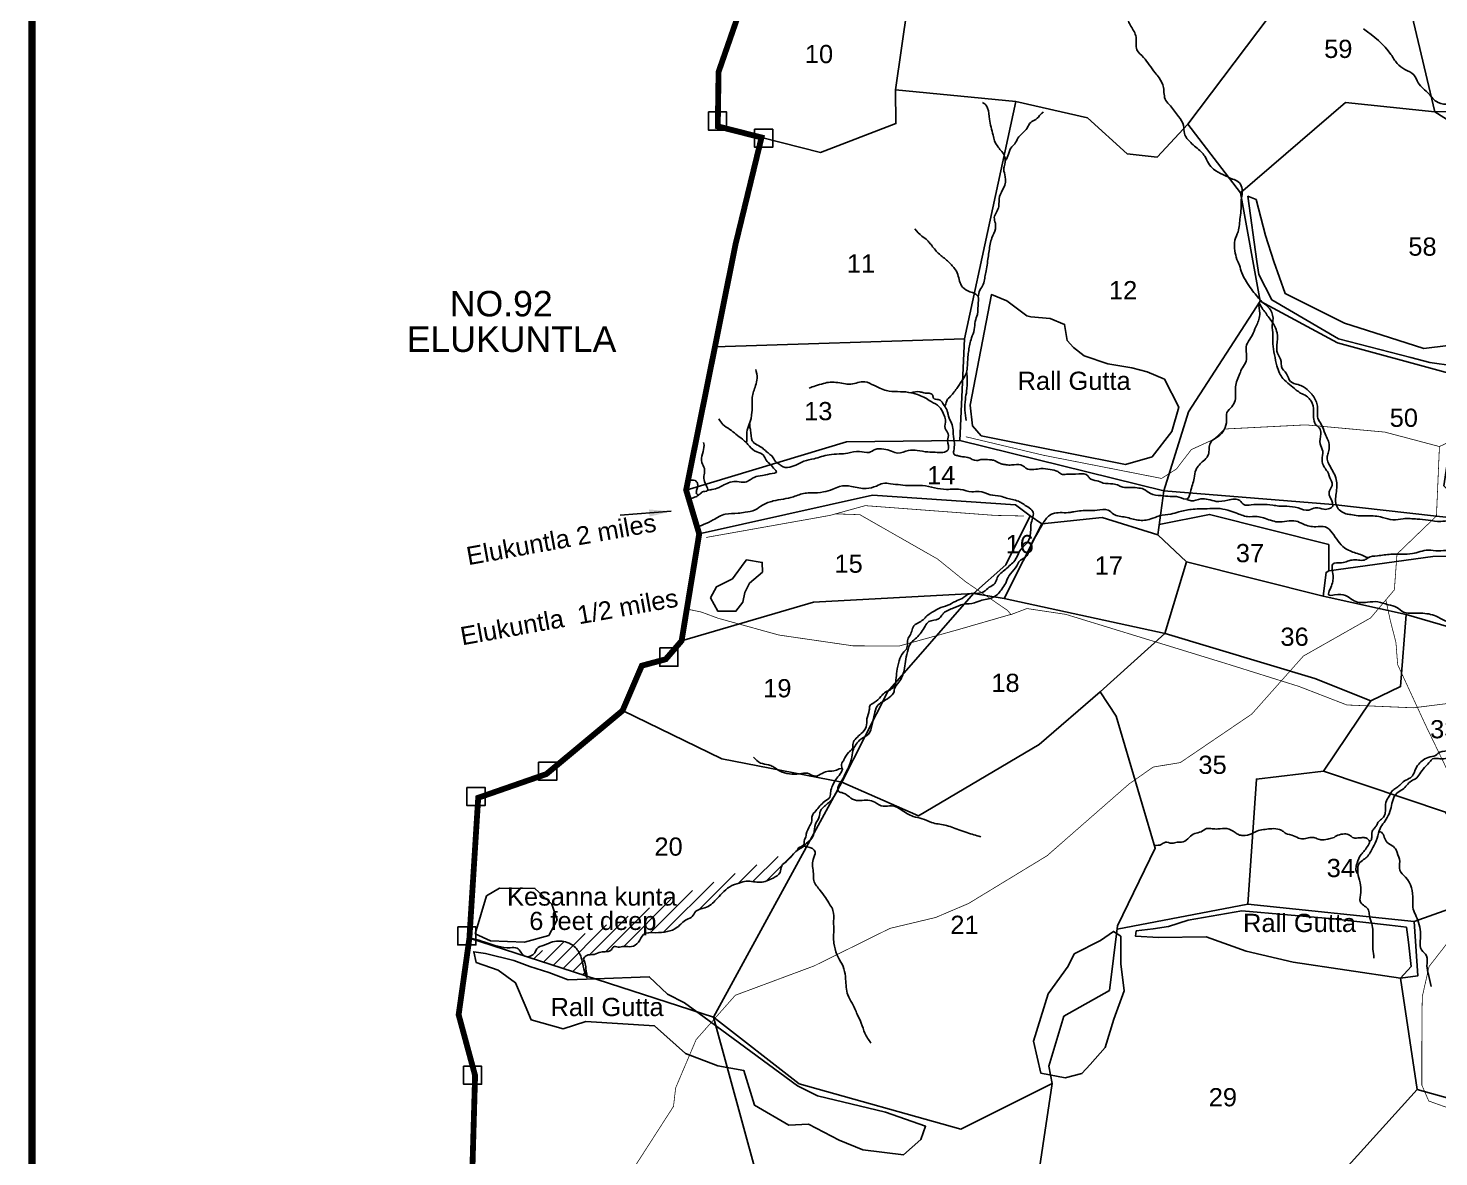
# Model space of a CAD drawing. Header units: feet. Extents: x 812574 to 820018, y 1579761 to 1589140.
# Drawn here: x 812574 to 814512, y 1583372 to 1584923 of the extents above; entities that cross this region are included whole.
import ezdxf
from ezdxf.enums import TextEntityAlignment as Align

# ---------------------------------------------------------------- set-up
doc = ezdxf.new("R2010")
doc.units = ezdxf.units.FT
doc.header["$LTSCALE"] = 15
doc.header["$MEASUREMENT"] = 0
doc.linetypes.add('HIDDEN2', pattern=[0.1875, 0.125, -0.0625])
for name, color, linetype in [('HILL', 17, 'Continuous'), ('PLOT', 7, 'Continuous'), ('PLOT NO', 7, 'Continuous'), ('ROADS', 6, 'Continuous'), ('TANKS-STREAM', 4, 'Continuous'), ('TEXT', 1, 'Continuous'), ('VILLAGE STONES', 240, 'Continuous')]:
    doc.layers.add(name, color=color, linetype=linetype)
doc.layers.add('VILLAGE BOUNDRY', color=5, linetype='HIDDEN2', lineweight=100)
doc.styles.get("Standard").update_dxf_attribs({"font": 'arial.ttf'})
doc.linetypes.add('DOTS', pattern='A,1e-06,-3,["●",Standard,S=3,R=0,X=-1.25,Y=-1.25],-3', length=6.000001)
doc.dimstyles.get("Standard").update_dxf_attribs({"dimtxt": 0.18, "dimasz": 0.18, "dimexe": 0.18, "dimexo": 0.0625, "dimgap": 0.09, "dimtad": 0, "dimtih": 1, "dimtoh": 1, "dimdec": 4, "dimzin": 0, "dimdsep": 46, "dimtxsty": 'Standard', "dimcen": 0.09, "dimadec": 0, "dimazin": 0, "dimtfac": 1, "dimtdec": 4, "dimtofl": 0, "dimtmove": 0, "dimatfit": 3, "dimfxl": 0, "dimtolj": 1, "dimtzin": 0, "dimarcsym": 0})

msp = doc.modelspace()

# ---------------------------------------------------------------- hatches: boundary and pattern name
at = {"layer": 'TANKS-STREAM', "lineweight": -2}
h = msp.add_hatch(dxfattribs=at)
h.set_pattern_fill('ANSI31', color=256, scale=100)
edge = h.paths.add_edge_path()
edge.add_spline(control_points=[(813340.5, 1583621), (813339.2, 1583624.8), (813335.5, 1583638.3), (813333.9, 1583649.3), (813326.3, 1583661.4), (813315.4, 1583666.9), (813305.1, 1583669.3), (813293.9, 1583668.3), (813283.9, 1583663), (813272.8, 1583660.4), (813270.2, 1583650.6), (813263.3, 1583647.1), (813259.4, 1583647.3)], knot_values=[83.958057, 83.958057, 83.958057, 83.958057, 96.926095, 108.315036, 124.071402, 135.303884, 144.62015, 155.49345, 167.878502, 179.544505, 185.373949, 196.807961, 196.807961, 196.807961, 196.807961], degree=3, periodic=0)
edge.add_spline(control_points=[(813640.5, 1583799.5), (813635.1, 1583796.2), (813625.7, 1583790.4), (813617.9, 1583778.9), (813607.6, 1583773.1), (813608.7, 1583761), (813595.3, 1583754.3), (813580.1, 1583747.1), (813563.6, 1583752.6), (813549.7, 1583747.9), (813537.5, 1583744.5), (813527.7, 1583735), (813519.9, 1583726.2), (813512.4, 1583718.7), (813503.1, 1583713.2), (813491.1, 1583712.5), (813487.5, 1583701.4), (813475.6, 1583698.2), (813463.5, 1583682.4), (813441.6, 1583679.5), (813418.5, 1583681.2), (813413.8, 1583666.8), (813403.5, 1583659.6), (813393.2, 1583662.5), (813385.5, 1583659.6), (813377.9, 1583662.6), (813374.4, 1583652.4), (813361.8, 1583655.9), (813351.7, 1583649.1), (813342.2, 1583650.9), (813336.1, 1583644.5), (813339.9, 1583638.3), (813340.2, 1583631.9), (813341.5, 1583623.2), (813341.7, 1583620.6)], knot_values=[207.101244, 207.101244, 207.101244, 207.101244, 225.68535, 239.723337, 248.672118, 258.081605, 270.342944, 288.762157, 308.224121, 318.118872, 332.136147, 345.808551, 357.997606, 367.562615, 377.520154, 390.36292, 399.132403, 407.818819, 424.712716, 455.719484, 472.075082, 484.724045, 495.960749, 506.286006, 514.434801, 520.667424, 525.539219, 540.407404, 550.058203, 561.306479, 566.914809, 571.57969, 580.354763, 589.349911, 589.349911, 589.349911, 589.349911], degree=3, periodic=0)
edge.add_spline(control_points=[(813340.5, 1583621), (813339.2, 1583624.8), (813335.5, 1583638.3), (813333.9, 1583649.3), (813326.3, 1583661.4), (813315.4, 1583666.9), (813305.1, 1583669.3), (813293.9, 1583668.3), (813283.9, 1583663), (813272.8, 1583660.4), (813270.2, 1583650.6), (813263.3, 1583647.1), (813259.4, 1583647.3)], knot_values=[83.958057, 83.958057, 83.958057, 83.958057, 96.926095, 108.315036, 124.071402, 135.303884, 144.62015, 155.49345, 167.878502, 179.544505, 185.373949, 196.807961, 196.807961, 196.807961, 196.807961], degree=3, periodic=0)
edge.add_line((813259.4, 1583647.3), (813340.5, 1583621))

# ---------------------------------------------------------------- linework, layer by layer
at = {"layer": 'HILL'}
for points in [[(814261.9, 1584602.8), (814249.5, 1584692.3), (814260.8, 1584687.8), (814273.6, 1584638.5), (814285.3, 1584602.4), (814300.7, 1584558.6), (814382.1, 1584518), (814444.2, 1584498), (814491.3, 1584482.9), (814557.9, 1584491.3), (814577.2, 1584484.9), (814583.9, 1584469.8), (814581.1, 1584461.4), (814568.3, 1584455.9), (814554.1, 1584454.2), (814532, 1584459.2), (814499.4, 1584463.6), (814473.4, 1584470.9), (814374.2, 1584496.3), (814282.3, 1584549.7), (814264.7, 1584584.6), (814261.9, 1584602.8)], [(813871.3, 1584376.6), (813868.2, 1584405), (813897.4, 1584557.1), (813918.7, 1584548.6), (813945.9, 1584527.9), (813951.3, 1584526.6), (813978.1, 1584524.5), (813997.7, 1584516.1), (814001.5, 1584494), (814010, 1584484.5), (814024.9, 1584473), (814057.1, 1584461.8), (814090, 1584456.4), (814111.4, 1584450.9), (814134.8, 1584441.1), (814154.9, 1584402.6), (814145, 1584369.2), (814118, 1584334.2), (814081.5, 1584323.6), (814003.1, 1584339.1), (813938.1, 1584352.1), (813883.4, 1584362.9), (813871.3, 1584376.6)], [(813511.4, 1584140.2), (813519.8, 1584155.7), (813541.6, 1584166.7), (813557.9, 1584188.5), (813560.9, 1584192.6), (813582.6, 1584189.2), (813583, 1584175.9), (813564.9, 1584160.5), (813558.6, 1584147.6), (813556, 1584134.3), (813546.4, 1584122.1), (813521.7, 1584122.1), (813511.4, 1584140.2)], [(813188.1, 1583678.7), (813204.1, 1583730.9), (813221.8, 1583741.4), (813270.4, 1583741.2), (813293.4, 1583719.5), (813301, 1583697.8), (813289.4, 1583676.4), (813256.2, 1583667.4), (813209.3, 1583669.3), (813188.1, 1583678.7)], [(814096.3, 1583682.7), (814119.3, 1583685.8), (814140.4, 1583688.7), (814167.7, 1583697.4), (814241.1, 1583710.3), (814366.6, 1583699.5), (814444.1, 1583690.5), (814467.3, 1583687.8), (814470.3, 1583667.3), (814473.7, 1583633.6), (814459, 1583617.8), (814311.7, 1583639.9), (814247.3, 1583654.7), (814192.2, 1583674.6), (814126.6, 1583673.7), (814095, 1583675.6), (814096.3, 1583682.7)], [(814065.3, 1583561.4), (814053.3, 1583522.4), (814032.9, 1583499.1), (814021.4, 1583486.8), (813998.6, 1583480.8), (813965.3, 1583487.1), (813955.2, 1583531), (813975.4, 1583596.4), (814002.7, 1583634.3), (814010.8, 1583651.2), (814047.3, 1583669.6), (814064.8, 1583682.1), (814075, 1583675.3), (814075, 1583637.7), (814079.5, 1583600.5), (814065.3, 1583561.4)], [(813202.3, 1583651.5), (813241.6, 1583641.9), (813263.4, 1583633.8), (813289.5, 1583625.7), (813316.2, 1583615.3), (813353.7, 1583616.8), (813427.3, 1583619.7), (813452.6, 1583595.6), (813475.9, 1583584), (813503, 1583564.1), (813631, 1583469.8), (813658.5, 1583455.9), (813752, 1583433.7), (813806.9, 1583414.4), (813800.5, 1583396.1), (813776.6, 1583375.1), (813720.5, 1583381.9), (813688.3, 1583395.3), (813646.3, 1583417.2), (813618.9, 1583415.7), (813572, 1583443.1), (813557.4, 1583490.7), (813521.7, 1583497.1), (813477, 1583514.4), (813434.8, 1583552.2), (813340.2, 1583558.2), (813309, 1583548.1), (813265.1, 1583560.4), (813256.8, 1583580.3), (813243.9, 1583611.5), (813219.7, 1583628.7), (813189.6, 1583639.5), (813186.3, 1583654.2), (813202.3, 1583651.5)]]:
    msp.add_lwpolyline(points, dxfattribs=at)
at = {"layer": 'PLOT'}
for points in [[(814506.3, 1584808.4), (814383.5, 1584821.1), (814239.2, 1584697.1), (814167.2, 1584791.4), (814263.2, 1584918.8), (814308.9, 1584979.4), (814278.5, 1585043), (814308.1, 1585061.4), (813970.2, 1585170.4), (813742.3, 1585239.9), (813778.7, 1585319.9)], [(814167.2, 1584791.4), (814125, 1584746), (814083.9, 1584750.7), (814029.2, 1584800.1), (813930.8, 1584822.3), (813765.4, 1584838.4), (813782.1, 1584953.1), (813788, 1585019.4), (813805.9, 1585066.3), (813830.6, 1585076.5), (813844.9, 1585081.3)], [(814617.7, 1584811.1), (814506.3, 1584808.4), (814460.6, 1585002.1), (814448.6, 1585049.5)], [(813765.4, 1584838.4), (813766.1, 1584792.1), (813662.6, 1584752.2), (813581.6, 1584773)], [(813930.8, 1584822.3), (813860.5, 1584496.3), (813517.6, 1584485.2)], [(814266.4, 1584547.9), (814372.5, 1584490.7), (814525.4, 1584449.1), (814557.6, 1584441.5), (814593, 1584463.9), (814727.5, 1584451.3), (814745.4, 1584494.2), (814689.9, 1584502.3), (814683.7, 1584544.5), (814703.8, 1584584.4), (814695.2, 1584605.7), (814688.6, 1584667.8), (814685.3, 1584699.6), (814574.3, 1584765.3), (814506.3, 1584808.4)], [(813854.1, 1584356.5), (814134.2, 1584287.6), (814167.8, 1584396), (814266.4, 1584547.9), (814239.2, 1584697.1)], [(813860.5, 1584496.3), (813854.1, 1584356.5), (813698.5, 1584355), (813478, 1584288.6)], [(814134.2, 1584287.6), (814366.2, 1584268.6), (814508.5, 1584252.8), (814564.5, 1584246.6), (814518.5, 1584294.5), (814526.9, 1584348.6), (814642.4, 1584396), (814744.3, 1584406.4), (814727.5, 1584451.3)], [(813966.7, 1584242.3), (814049.4, 1584250.9), (814125.7, 1584226.8), (814134.2, 1584287.6)], [(813471.8, 1584081.3), (813652.9, 1584134.7), (813872.8, 1584146.3), (813917, 1584185.7), (813950.4, 1584253.3), (813930.6, 1584268.4), (813734, 1584281.5), (813496, 1584228.3)], [(813872.8, 1584146.3), (813914.6, 1584139.5), (813966.7, 1584242.3), (813950.4, 1584253.3)], [(814127.8, 1584241.4), (814196.9, 1584255), (814360.7, 1584213.6), (814360.7, 1584177.7), (814356.9, 1584175.4), (814353.1, 1584142.7)], [(813914.6, 1584139.5), (814135.8, 1584091.5), (814341.3, 1584029.8), (814418.3, 1583999), (814459.2, 1584018.5), (814466.8, 1584117.7), (814353.1, 1584142.7), (814165.1, 1584189.9), (814125.7, 1584226.8)], [(814165.1, 1584189.9), (814135.6, 1584091.6), (814046.5, 1584011.3), (813963.1, 1583938.8), (813797.3, 1583840.7), (813692, 1583887.2), (813527.2, 1583919), (813390.7, 1583985.4)], [(814360.7, 1584177.7), (814503.6, 1584197.2), (814631.5, 1584200.4), (814786.3, 1584203.4), (814768.7, 1584122.8), (814770.7, 1584111.5), (814766.1, 1584108.4), (814765.6, 1584089.1), (814616.1, 1584074.2), (814466.8, 1584117.7)], [(813872.8, 1584146.3), (813755.1, 1584011.7), (813692, 1583887.2)], [(814046.5, 1584011.3), (814068.7, 1583977.6), (814122.2, 1583796.5), (814070.5, 1583689.6), (814059.7, 1583601), (813996.8, 1583565.5), (813976.1, 1583497), (813980.8, 1583473), (813855.1, 1583410.3), (813633.1, 1583472.5), (813515.7, 1583564.4), (813515.7, 1583564.4)], [(814418.3, 1583999), (814353.5, 1583902.3), (814261.2, 1583891.3), (814249.6, 1583719.3)], [(814353.5, 1583902.3), (814521.1, 1583846), (814551.6, 1583794.5), (814546.1, 1583719.8), (814477.9, 1583695.5)], [(813692, 1583887.2), (813515.7, 1583564.4), (813180.4, 1583672.8)], [(814253.4, 1583211.8), (814481.9, 1583464.6), (814459, 1583617.8), (814483, 1583621.2), (814477.9, 1583695.5), (814249.6, 1583719.3), (814069.9, 1583684.9)], [(814669.1, 1583697.1), (814620.2, 1583572.5), (814629.9, 1583423.4), (814481.9, 1583464.6)], [(813515.7, 1583564.4), (813594.8, 1583274.4), (813623.3, 1583093.7), (813668.9, 1582950.8), (813763.7, 1582945.6), (813701.5, 1582814.8), (813581.3, 1582809.9), (813535.1, 1582845.1), (813295.4, 1582795.8), (813233.1, 1582857.2), (813223.6, 1582936.2), (813182.9, 1582952.5), (813140.2, 1582998.8)], [(813980.8, 1583473), (813943.5, 1583225.2), (813945.9, 1583178), (814032.3, 1583013.4)]]:
    msp.add_lwpolyline(points, dxfattribs=at)
at = {"layer": 'PLOT NO', "color": 5, "linetype": 'Continuous', "lineweight": -2, "const_width": 10}
msp.add_lwpolyline([(820013.3, 1589135.5), (812579.5, 1589135.5), (812579.5, 1580324.3), (820013.3, 1580324.3)], close=True, dxfattribs=at)
at = {"layer": 'ROADS', "linetype": 'DOTS', "ltscale": 0.15, "const_width": 1}
for points in [[(815152.9, 1584615.3), (815125, 1584570), (815090.3, 1584555.1), (814972.7, 1584457.5), (814930.2, 1584436.3), (814897.3, 1584419.9), (814800.7, 1584407.2), (814730.7, 1584405), (814660.5, 1584403.5), (814635.7, 1584406.5), (814512.6, 1584348.3), (814479.1, 1584357.2), (814437.5, 1584368.2), (814329, 1584378.1), (814217.4, 1584372.4), (814202.6, 1584358.2), (814171.8, 1584344.1), (814151.4, 1584317.5), (814131, 1584304.5), (814048.6, 1584320.7), (813969, 1584336.3), (813862.1, 1584361.8)], [(813163.7, 1583034.8), (813312.8, 1583218.6), (813318, 1583248.2), (813403.8, 1583353.1), (813460.7, 1583441.6), (813463.6, 1583466.9), (813491.8, 1583533.4), (813545.6, 1583594.3), (813653.8, 1583634.6), (813758, 1583686.2), (813820.8, 1583701.2), (813865.9, 1583720.4), (813973.7, 1583786), (814086.4, 1583884.7), (814119.5, 1583907.9), (814156.7, 1583914), (814254.9, 1583980.7), (814325.7, 1584060.4), (814418.2, 1584112.9), (814450.7, 1584151.4), (814454.3, 1584200.6), (814508.5, 1584252.8), (814512.6, 1584348.3)], [(813505.5, 1584223.4), (813675.6, 1584253.7), (813724, 1584267.1), (813902.2, 1584253.7), (813942.1, 1584252.9)], [(813682.9, 1584255.8), (813716.6, 1584254.7), (813823.3, 1584193.8), (813862.1, 1584162.4), (813919.5, 1584123.1), (813924.1, 1584117.4), (813946.1, 1584125.7), (813999.5, 1584117.7), (814128.5, 1584078.1), (814223.1, 1584049), (814319.6, 1584018.7), (814385.5, 1583993.2), (814476.9, 1583989.3), (814559.9, 1583999.7)]]:
    msp.add_lwpolyline(points, dxfattribs=at)
at = {"layer": 'ROADS', "linetype": 'HIDDEN2', "lineweight": -2, "ltscale": 10, "const_width": 1}
for points in [[(814649.8, 1583411.1), (814601, 1583412.1), (814497.9, 1583449), (814488.4, 1583471), (814488.5, 1583563.3), (814489.1, 1583592.6), (814498.3, 1583633.7), (814549.2, 1583699.2), (814567.1, 1583739.2), (814566.6, 1583774.5), (814557, 1583834), (814493.4, 1583965.9), (814455.2, 1584048.7), (814452.9, 1584078.7), (814444.6, 1584111.6), (814439, 1584137.6)], [(813924.5, 1584117.8), (813851.9, 1584096.8), (813770.7, 1584074.2), (813707, 1584074.5), (813605.4, 1584089.3), (813522.2, 1584112.3), (813498.3, 1584121.1), (813481, 1584124.6)]]:
    msp.add_lwpolyline(points, dxfattribs=at)
at = {"layer": 'TANKS-STREAM'}
for points in [[(814165.7, 1584275.7), (814171.6, 1584273.7), (814185, 1584276.3), (814194.8, 1584275.7), (814205.9, 1584273), (814221.9, 1584274.7), (814238.5, 1584274), (814243.8, 1584268.5), (814253.9, 1584268.2), (814268.3, 1584268.8), (814283.6, 1584267.8), (814292.1, 1584266.5), (814302.9, 1584266.2), (814318.6, 1584263.9), (814333.3, 1584261), (814342.2, 1584264.2), (814354.2, 1584262.1), (814361.7, 1584263.2), (814365.6, 1584265.9), (814365.6, 1584271.2), (814361.1, 1584285.2), (814362.5, 1584289.5), (814365.4, 1584296.6), (814363.5, 1584302.4), (814358.7, 1584313.8), (814354.5, 1584320), (814351.4, 1584330.5), (814352.4, 1584341.8), (814348.7, 1584352), (814349.8, 1584365.7), (814347.5, 1584374.1), (814342.9, 1584378.2), (814340.4, 1584383.4), (814339.7, 1584393), (814338, 1584407.8), (814334.8, 1584413.1), (814329.9, 1584417.6), (814322, 1584421.8), (814315.8, 1584426), (814306.8, 1584433.6), (814297.7, 1584441.8), (814293.1, 1584449.2), (814289.5, 1584459.1), (814286.1, 1584474.5), (814283.8, 1584489.6), (814283.9, 1584501.7), (814283, 1584515.1), (814284, 1584521), (814280.5, 1584536.1), (814267.1, 1584549), (814261.3, 1584555.9), (814254.3, 1584564.6), (814247.4, 1584574.8), (814241.1, 1584586.9), (814238, 1584597.5), (814234.5, 1584605.5), (814231.7, 1584617.3), (814231.8, 1584631.8), (814236.1, 1584643.5), (814238.9, 1584663.4), (814240.2, 1584675.4), (814240.3, 1584684.9), (814241.1, 1584704.5), (814236.1, 1584712.3), (814228.6, 1584715.8), (814215.3, 1584722.1), (814202.5, 1584729.4), (814195.3, 1584737.8), (814190.4, 1584747.3), (814185.2, 1584753.4), (814177.9, 1584759.7), (814171, 1584766.1), (814162.3, 1584778.3), (814161.1, 1584789.5), (814154.2, 1584802), (814143.1, 1584816.3), (814136.7, 1584823.9), (814133.5, 1584841.8), (814127.7, 1584854.8), (814122.2, 1584862), (814114.1, 1584873), (814106.3, 1584882.9), (814097.1, 1584893.6), (814095.9, 1584910.8), (814088.9, 1584926.2), (814081.7, 1584939.5), (814073, 1584952.2), (814065.5, 1584966.1), (814054.2, 1584988.3)], [(815221.7, 1584440.4), (815211.5, 1584438.4), (815206.6, 1584461.6), (815207, 1584479.2), (815209.9, 1584494.3), (815218.5, 1584516.4), (815221.3, 1584527), (815231.1, 1584544.1), (815238.5, 1584566), (815240.2, 1584581.1), (815232.8, 1584592.1), (815227.1, 1584599.9), (815220.1, 1584607.2), (815210.7, 1584612.5), (815198.9, 1584618.2), (815188.3, 1584626), (815181.3, 1584643.1), (815178, 1584653.8), (815173.5, 1584661.9), (815167.5, 1584675.9), (815158.5, 1584688), (815152.3, 1584691.6), (815139.5, 1584692.7), (815130.7, 1584693.7), (815119.1, 1584694.7), (815104.8, 1584694.3), (815093.4, 1584690.9), (815078.3, 1584690), (815065.2, 1584683.8), (815054.9, 1584673.6), (815043.8, 1584668), (815038.1, 1584662.5), (815024.8, 1584652.9), (815020, 1584647.2), (815012.2, 1584642), (815005.8, 1584635.2), (814996.6, 1584636), (814982.1, 1584639.9), (814971.4, 1584645.7), (814958.6, 1584648.5), (814954, 1584649.5), (814945.1, 1584649.3), (814933.6, 1584654.8), (814926.9, 1584656.1), (814914.1, 1584653.2), (814897.2, 1584651.2), (814889.4, 1584650.6), (814882, 1584651.2), (814870.5, 1584651), (814857.2, 1584655.4), (814846.8, 1584661.3), (814844, 1584670.5), (814839.1, 1584674.6), (814830, 1584682.2), (814826.8, 1584686.8), (814818.8, 1584694.3), (814813.7, 1584703.2), (814805.5, 1584715.9), (814798, 1584723.7), (814788.6, 1584728.6), (814778.4, 1584734), (814775, 1584739.1), (814767.4, 1584745), (814755.6, 1584745.7), (814741.2, 1584750), (814724.2, 1584758.3), (814714.8, 1584764.4), (814703.3, 1584766.6), (814696.5, 1584772.2), (814686.2, 1584778.3), (814675.8, 1584783.6), (814665.2, 1584788.1), (814652.6, 1584795.5), (814642.2, 1584802.5), (814633.5, 1584809.4), (814615.8, 1584814.4), (814606.5, 1584819), (814589.9, 1584819.3), (814576.3, 1584819), (814564.1, 1584821.3), (814557, 1584823), (814544.1, 1584819.4), (814533.8, 1584818.7), (814526.3, 1584818.6), (814510.7, 1584821.1), (814503.4, 1584826.8), (814497.9, 1584833), (814483.5, 1584848.3), (814477.3, 1584859), (814465.3, 1584866.4), (814454.4, 1584874.9), (814446, 1584887.1), (814408.4, 1584922.2)], [(813879.1, 1584554.1), (813881.6, 1584563.3), (813886.2, 1584571.2), (813888.1, 1584579.8), (813889.5, 1584587.3), (813892.9, 1584608.3), (813895.7, 1584626.4), (813898.1, 1584635.1), (813902.8, 1584647.6), (813902.7, 1584655.3), (813901.3, 1584663.2), (813904.4, 1584670.5), (813907.3, 1584678.4), (813908.5, 1584691.9), (813914.3, 1584704.1), (813916.4, 1584719), (813914.3, 1584729.5), (813915.6, 1584736.3), (813915.5, 1584747.1), (813906.5, 1584759.8), (813901.7, 1584768.3), (813899.6, 1584776.3), (813894.7, 1584798), (813892, 1584813.4), (813889.5, 1584817.9), (813885.2, 1584820.9)], [(813916.2, 1584740.9), (813917.9, 1584743.4), (813921.5, 1584752.7), (813924, 1584758.5), (813929.3, 1584764.2), (813933.6, 1584772.1), (813940.3, 1584779.4), (813946.2, 1584785.8), (813951.3, 1584793.8), (813958.4, 1584797.8), (813965.1, 1584804.9), (813968.6, 1584808.2)], [(813786.9, 1584422.3), (813799.1, 1584423.6), (813804.5, 1584422.1), (813811.7, 1584421.5), (813816.7, 1584418.8), (813817.7, 1584414.6), (813824.1, 1584412.9), (813828.8, 1584410.1), (813831.3, 1584406.2), (813833, 1584404.3), (813835, 1584408.8), (813840, 1584416.3), (813849.6, 1584428.1), (813853.3, 1584433.8), (813862.5, 1584448.8), (813864.2, 1584456.5), (813865, 1584471.6), (813866.1, 1584480.3), (813870, 1584497.5), (813873.7, 1584509), (813875.1, 1584520.2), (813878, 1584530), (813879.2, 1584546.2), (813878.9, 1584554.3), (813874.9, 1584558.3), (813867.5, 1584561), (813857.7, 1584567.4), (813851, 1584584.8), (813846.6, 1584593.2), (813842.3, 1584597.9), (813837.2, 1584603.3), (813831.2, 1584608.3), (813825.8, 1584612.7), (813815.4, 1584624.4), (813813.3, 1584627.1), (813809.3, 1584631.5), (813801.9, 1584637.5), (813792.2, 1584647.3)], [(813832.4, 1584404.7), (813836.7, 1584397.1), (813837.7, 1584392.4), (813844.5, 1584373.2), (813844.6, 1584365.6), (813846.7, 1584352.8), (813845.5, 1584342.2), (813845.9, 1584337.7), (813850.6, 1584335.9), (813855.3, 1584334.7), (813865, 1584333.4), (813877, 1584329), (813883, 1584330.3), (813894.8, 1584330.2), (813900.2, 1584329.4), (813909.7, 1584325), (813914.2, 1584323.8), (813921.3, 1584322.9), (813928.7, 1584323.4), (813940.6, 1584321.9), (813944.7, 1584318.6), (813955.6, 1584316.7), (813965.3, 1584318), (813978.2, 1584316.6), (813988.3, 1584313.9), (813993.4, 1584310.5), (814000.4, 1584310.2), (814017.2, 1584310.7), (814029.7, 1584308.3), (814032, 1584304.9), (814042.1, 1584301.3), (814051, 1584298.2), (814064.1, 1584296.9), (814072.5, 1584294.7), (814078, 1584292.4), (814085.7, 1584292.2), (814097.7, 1584291.6), (814106.4, 1584289.7), (814115.6, 1584283.7), (814130.4, 1584280.9), (814142.6, 1584279.8), (814154.6, 1584278.8), (814166.3, 1584276.3), (814170.7, 1584285.8), (814175.6, 1584304.7), (814178.3, 1584316.6), (814188.4, 1584328.5), (814194.7, 1584335.8), (814197.4, 1584351.5), (814200.7, 1584356.7), (814208.7, 1584362.1), (814220.3, 1584384.3), (814220.7, 1584394.9), (814227.5, 1584403), (814231.9, 1584411.6), (814232.6, 1584430.3), (814238.4, 1584448.6), (814242, 1584456.4), (814247.1, 1584465.5), (814247.4, 1584475.8), (814247.8, 1584487.9), (814253.8, 1584498.2), (814259.3, 1584510.1), (814265.2, 1584524.7), (814265.6, 1584534.2), (814264.7, 1584541.8), (814265.1, 1584545), (814267.5, 1584541.2), (814272.9, 1584533.4), (814277.4, 1584526.9), (814282.4, 1584520.3), (814286.4, 1584513.4), (814289.6, 1584504.7), (814289.5, 1584487.6), (814290.1, 1584476.6), (814295.3, 1584465.2), (814295.7, 1584458.1), (814302.5, 1584448.3), (814308.1, 1584437.8), (814318.5, 1584433.4), (814325.8, 1584430.4), (814335.6, 1584422.2), (814338.8, 1584418.3), (814345, 1584403.6), (814345.2, 1584395.5), (814345.8, 1584387.1), (814350.4, 1584378.6), (814355.7, 1584365.7), (814359.5, 1584357.5), (814360.3, 1584341), (814358.3, 1584334.5), (814359.4, 1584327.2), (814362.4, 1584321.2), (814370.8, 1584303.2), (814370.8, 1584284), (814371.5, 1584266.3), (814384.2, 1584256), (814390.7, 1584254.8), (814400.8, 1584253.2), (814413.8, 1584253.1), (814434.4, 1584251), (814448.7, 1584247.7), (814462.9, 1584249.1), (814481.9, 1584248.7), (814497.1, 1584247.3), (814514.5, 1584245.4), (814537.5, 1584247.4), (814560.5, 1584239.2), (814580.9, 1584239.7), (814598.4, 1584239.5), (814620, 1584236.9), (814629.1, 1584238.3), (814649.4, 1584243), (814669.5, 1584245.8), (814679.4, 1584241.6), (814696.9, 1584244.4), (814704.2, 1584249.3), (814717.3, 1584254), (814741, 1584252.8), (814764.2, 1584257.3), (814777.5, 1584257.7), (814810.1, 1584259.7), (814821, 1584261.3), (814843.7, 1584263.7), (814866.6, 1584264.6), (814901.2, 1584272.6), (814938, 1584278.8), (814946.8, 1584287.3), (814986.6, 1584298.5), (815016, 1584311.7), (815044, 1584330.9), (815065.6, 1584338.7), (815091.8, 1584346.6), (815118, 1584365.4), (815148, 1584385.7), (815168.6, 1584403.6), (815185.1, 1584413.6), (815195.4, 1584420.9), (815199.3, 1584431.5), (815200.7, 1584444.7), (815199.9, 1584463.5), (815196.9, 1584487.6), (815203.4, 1584503.2), (815220.8, 1584530.2), (815224.6, 1584549), (815237.3, 1584570.8), (815230.3, 1584580.2), (815215.7, 1584595.7), (815204.9, 1584606.5), (815194.5, 1584614), (815182.3, 1584619.7), (815174.7, 1584618.7), (815158.7, 1584598), (815146.5, 1584572.7), (815136.1, 1584547.7), (815135.2, 1584529.9), (815130, 1584518.1), (815125.8, 1584502.1), (815117.8, 1584486.6), (815111.7, 1584479.1), (815103.2, 1584472.5), (815098.4, 1584469.4), (815086.8, 1584459.3), (815076.6, 1584458.5), (815066, 1584457.4), (815057.1, 1584456.5), (815048, 1584452.5), (815032, 1584448.6), (815021.4, 1584446.3), (815011.3, 1584440.9), (815005.4, 1584435.3), (814998.8, 1584426.1), (814987.6, 1584417.8), (814977.5, 1584408.5), (814969.3, 1584404.1), (814961, 1584400.4), (814952.2, 1584394.2), (814947.8, 1584387.7), (814937.7, 1584383.1), (814931.3, 1584379.1), (814918.9, 1584370.3), (814905.5, 1584362.7), (814888.5, 1584356.5), (814878.1, 1584345.2), (814869.8, 1584342.4), (814857.2, 1584338.6), (814846.5, 1584330.1), (814839, 1584321.2), (814826.7, 1584315), (814802.6, 1584314.3), (814793.1, 1584307.2), (814779.2, 1584301.6), (814766.2, 1584299), (814757.1, 1584296.7), (814744.2, 1584289.5), (814729.4, 1584284.1), (814713.7, 1584284.8), (814703.8, 1584280.1), (814697.9, 1584275.6), (814685.2, 1584273.8), (814667.8, 1584272.8), (814656.2, 1584269.1), (814648.1, 1584267.5), (814631.7, 1584269.2), (814618.7, 1584268.2), (814609.3, 1584264.2), (814593.1, 1584266.5), (814577.8, 1584264.3), (814569.5, 1584265.4), (814553.2, 1584263.3), (814532.6, 1584261.2)], [(813560.9, 1584353.1), (813561.4, 1584359.3), (813561.5, 1584368.1), (813564.8, 1584378.9), (813568.5, 1584395.4), (813568.8, 1584404.8), (813568.8, 1584415.9), (813573.5, 1584432), (813575.5, 1584442.1), (813573.7, 1584454.4)], [(813863.6, 1584450.1), (813864.1, 1584440.1), (813863.3, 1584424.5), (813861.5, 1584413.2), (813860.9, 1584398.4), (813862.5, 1584383.9)], [(813565.4, 1584379.9), (813565.5, 1584375.7), (813566.6, 1584370.9), (813568.8, 1584356.2), (813583.2, 1584346), (813588.1, 1584341.6), (813597.7, 1584332.9), (813601.6, 1584326.8), (813607.3, 1584323.1), (813611.2, 1584320.3), (813617.4, 1584319.6), (813628.8, 1584322.8), (813639.8, 1584328.3), (813653.8, 1584331.6), (813663.8, 1584334.5), (813674.4, 1584336.9), (813688.2, 1584338.1), (813700, 1584339.3), (813716, 1584341.6), (813729.2, 1584340.2), (813737.6, 1584344.2), (813749.4, 1584344.9), (813760.2, 1584341.8), (813768.8, 1584339.4), (813783.3, 1584343), (813795.5, 1584343), (813810, 1584340.9), (813820.2, 1584340.6), (813830.6, 1584340.2), (813837.9, 1584343.9), (813837.1, 1584356.6), (813838, 1584365.8), (813833.7, 1584373.3), (813834.3, 1584385), (813832, 1584392), (813827.4, 1584400.9), (813823.1, 1584405), (813811.7, 1584411.8), (813804.4, 1584416.3), (813795.6, 1584419.7), (813783.6, 1584422.8), (813768.5, 1584423.8), (813753.1, 1584425.3), (813744.2, 1584428.6), (813736.6, 1584432.1), (813723.1, 1584437.3), (813704.3, 1584434.1), (813697, 1584434.4), (813676, 1584436.8), (813666.7, 1584435), (813655.9, 1584431.7), (813646.8, 1584428.6)], [(813507.5, 1584288.3), (813513.4, 1584289.2), (813523.2, 1584292), (813529.9, 1584295.5), (813548.1, 1584300.3), (813559.1, 1584299.5), (813565.8, 1584302.5), (813571.3, 1584306), (813582.7, 1584308.6), (813592.9, 1584310.6), (813602.1, 1584314), (813599.7, 1584317), (813594.1, 1584323.7), (813587.9, 1584329.6), (813584.2, 1584336.4), (813575, 1584341), (813564.9, 1584349), (813560.9, 1584353.4), (813555.4, 1584358.3), (813546.4, 1584365.3), (813538.2, 1584371.8), (813528.4, 1584378.8), (813523.1, 1584386.2)], [(813494.1, 1584281.2), (813497.8, 1584283.6), (813500.6, 1584286.1), (813506.6, 1584287.1), (813502.6, 1584302.5), (813502.8, 1584309.4), (813503.2, 1584318), (813499.7, 1584326.2), (813500.4, 1584338.4), (813502.6, 1584350.1), (813501.9, 1584354.1)], [(813483.6, 1584275.6), (813489.7, 1584278.7), (813494.1, 1584281.3), (813492.5, 1584283.8), (813492.8, 1584289.4), (813493.9, 1584294.5), (813493, 1584299.1), (813490.3, 1584301.8), (813486.1, 1584302), (813481.6, 1584302.3)], [(813692, 1583906), (813692, 1583913.1), (813694.7, 1583917.7), (813700.9, 1583927.9), (813706.5, 1583933.4), (813707.4, 1583940.5), (813711.6, 1583947.5), (813718.4, 1583953.8), (813725.5, 1583963.3), (813726.4, 1583974.1), (813729.6, 1583985.9), (813730.3, 1583991.8), (813736.2, 1583996.4), (813745.6, 1584004.9), (813749, 1584008.7), (813756.3, 1584013), (813764.1, 1584019.1), (813766.2, 1584027.8), (813767.4, 1584039), (813770.8, 1584053.9), (813776, 1584065), (813780.6, 1584070.1), (813783.2, 1584084.9), (813784.9, 1584087.6), (813787.9, 1584094.4), (813790.7, 1584101.8), (813800.4, 1584108.1), (813811.6, 1584117.9), (813817.6, 1584121.5), (813824.9, 1584125.9), (813837.3, 1584130.2), (813848, 1584135.6), (813857, 1584139.7), (813867.2, 1584146), (813877.6, 1584146.6), (813886.5, 1584148.9), (813894.3, 1584154.9), (813902.1, 1584160.3), (813905.3, 1584168), (813916.9, 1584179.7), (813923.4, 1584185.8), (813929.6, 1584191.7), (813936, 1584204.6), (813945.3, 1584215), (813949.4, 1584222.3), (813951.1, 1584230.8), (813952.1, 1584243.7), (813954.2, 1584259.2), (813947.1, 1584265.3), (813934.3, 1584273.1), (813917.8, 1584277.6), (813909.6, 1584280.1), (813895.7, 1584282.1), (813880.4, 1584286.7), (813870.4, 1584286.1), (813854.5, 1584289.5), (813835.8, 1584289.5), (813819.3, 1584291.7), (813802.8, 1584294.6), (813786.1, 1584294.6), (813758.7, 1584297.3), (813748.4, 1584297.5), (813739.4, 1584294.1), (813725.4, 1584290.7), (813705, 1584293.6), (813688.9, 1584293.4), (813679.3, 1584289.7), (813666.6, 1584285.9), (813650.1, 1584284.6), (813641.4, 1584284.2), (813625.3, 1584279.3), (813597.7, 1584273.5), (813582.9, 1584267.8), (813573, 1584261.4), (813559, 1584258), (813549.5, 1584256.6), (813531.8, 1584255.4), (813515.3, 1584247.6), (813501.7, 1584241), (813491, 1584237.3)], [(814415.8, 1584195.8), (814413.8, 1584196), (814406.5, 1584198.9), (814397.9, 1584202), (814382.4, 1584209.1), (814365.4, 1584229.6), (814355.7, 1584237.9), (814342.7, 1584238.2), (814325.7, 1584241.7), (814315.5, 1584245.9), (814290.5, 1584244.8), (814271.1, 1584250.3), (814262.5, 1584252.1), (814249.1, 1584252.1), (814233.2, 1584257.2), (814221.9, 1584260.9), (814208, 1584263.3), (814193.4, 1584262.9), (814171.8, 1584262), (814154.5, 1584258.5), (814143.5, 1584255.6), (814128, 1584253), (814116.1, 1584248.8), (814098.6, 1584247.2), (814081.6, 1584251.2), (814064.8, 1584255.6), (814057.6, 1584260.9), (814042.4, 1584260.9), (814031.1, 1584260.5), (814010.3, 1584258.7), (814005.5, 1584257.8), (813983.8, 1584256.7), (813978.8, 1584254.8), (813968.6, 1584243.5), (813961.9, 1584231.7), (813954.4, 1584218.7), (813949.8, 1584208.3), (813944.3, 1584196.4), (813937.2, 1584192.2), (813930.4, 1584181.5), (813921.5, 1584170.9), (813917, 1584160.7), (813911.6, 1584152.5), (813907.1, 1584146.6), (813893.3, 1584139), (813884.3, 1584137.2), (813873.9, 1584133.4), (813859.2, 1584131.5), (813845.9, 1584126.6), (813831.6, 1584119.3), (813829.3, 1584116.4), (813824.7, 1584111.5), (813811.4, 1584107.8), (813806.1, 1584101.3), (813794.4, 1584085.5), (813787.2, 1584078.9), (813781.9, 1584066.1), (813779.1, 1584052.9), (813777.3, 1584040.8), (813770.3, 1584024.6), (813764.2, 1584015.2), (813763.7, 1584011.8), (813756.9, 1584003.5), (813747, 1583997.1), (813740.4, 1583991.7), (813736.6, 1583980.2), (813733.5, 1583966.4), (813728.6, 1583953.1), (813718, 1583946.1), (813711.7, 1583939.5), (813707.8, 1583932.6), (813705.5, 1583921.7), (813701, 1583907.5), (813696.8, 1583899.1), (813692.1, 1583889.2), (813686.9, 1583880.7), (813687.1, 1583874.8), (813691.9, 1583872.7), (813698, 1583870.1), (813706.7, 1583863.7), (813717.3, 1583861.9), (813727.7, 1583862.5), (813737.2, 1583859.5), (813749, 1583854), (813760, 1583854.7), (813774.1, 1583848.7), (813790, 1583840), (813802.4, 1583836.9), (813814.9, 1583831.7), (813833.4, 1583828.1), (813852.4, 1583821.7), (813863.7, 1583817.8), (813882.6, 1583812.1)], [(814774, 1584109.2), (814771.9, 1584104.3), (814772.6, 1584100.1), (814756.6, 1584097.8), (814745, 1584098.3), (814734.6, 1584095), (814720.9, 1584094.5), (814714.4, 1584094.3), (814704.4, 1584093.6), (814696, 1584092.2), (814690.2, 1584088.3), (814680.7, 1584087.1), (814667, 1584086.2), (814658.7, 1584085.5), (814649.7, 1584086), (814642.1, 1584086.7), (814635.8, 1584080.6), (814626, 1584080.6), (814614.2, 1584080.2), (814606.1, 1584082.2), (814601, 1584087.1), (814590.1, 1584091.3), (814577.5, 1584095.2), (814569.2, 1584098), (814556.6, 1584101.3), (814549, 1584104.3), (814539.9, 1584102.9), (814532, 1584104.7), (814519.7, 1584109.1), (814508.1, 1584115.2), (814487.2, 1584119.3), (814479.1, 1584119.3), (814471.1, 1584119.2), (814463.2, 1584120.8), (814454.1, 1584127.3), (814442.3, 1584131), (814427.9, 1584134.9), (814414, 1584134.5), (814402.4, 1584134.2), (814393.1, 1584137.5), (814383.8, 1584143.5), (814368.7, 1584144.4), (814360.3, 1584144.7), (814362.4, 1584152.4), (814366.6, 1584168.6), (814365.4, 1584179.1), (814365.9, 1584186.4), (814378.2, 1584188.5), (814386.5, 1584190.8), (814392.6, 1584192.4), (814401.4, 1584192.4), (814409.5, 1584192.4), (814414.6, 1584195.4), (814427.4, 1584198.2), (814446, 1584200.3), (814461.1, 1584200.5), (814475.4, 1584201.2), (814486.1, 1584204), (814497.3, 1584205.9), (814510.9, 1584204.9), (814525.7, 1584205.1), (814541.7, 1584200.7), (814552.9, 1584206.3), (814568, 1584207), (814583.3, 1584208.1), (814599.1, 1584207.5), (814613.5, 1584207.2), (814625.8, 1584208.4), (814636.7, 1584212.3), (814645.3, 1584208.4), (814660.4, 1584206.5), (814669.6, 1584206.3), (814689.4, 1584207), (814697, 1584210.7), (814711.9, 1584212.3), (814721.4, 1584213), (814742.7, 1584210.7), (814754.8, 1584210.9), (814769.4, 1584213.4), (814775.9, 1584212.8), (814781.5, 1584211.8), (814788.9, 1584210)], [(814772.8, 1584099.5), (814775.5, 1584096.7), (814774.4, 1584091.1), (814772.2, 1584086.4), (814766.3, 1584078.5), (814763.1, 1584073.6), (814758.4, 1584068.8), (814750.6, 1584065.7), (814743.1, 1584063.7), (814735.1, 1584065.5), (814729.6, 1584068), (814721.3, 1584070.6), (814715.6, 1584069.8), (814706.6, 1584066.3), (814706.1, 1584061), (814699.3, 1584057.9), (814692.6, 1584053.2), (814683.2, 1584047.9), (814679.2, 1584046.7), (814670.3, 1584046), (814663.2, 1584044.4), (814654.7, 1584036.7), (814647.4, 1584023.9), (814643.3, 1584018.8), (814641, 1584015.1), (814634.9, 1584009.2), (814626.8, 1584002.9), (814620.2, 1583997.3), (814615.5, 1583993.5), (814611.9, 1583991), (814603.1, 1583986.3), (814596.9, 1583982.9), (814586.3, 1583976), (814577.8, 1583966.1), (814572.9, 1583957.4), (814569.3, 1583948.4), (814561.8, 1583939), (814555.1, 1583936.4), (814543.7, 1583930), (814534.8, 1583924.5), (814518.7, 1583919.3), (814511.5, 1583919.5), (814503.3, 1583919.1), (814499.2, 1583915), (814493.9, 1583909.2), (814487.1, 1583900.7), (814481.4, 1583893.1), (814473.8, 1583888.6), (814462.1, 1583877.2), (814454.3, 1583872.1), (814448.9, 1583863.5), (814446.2, 1583852.3), (814442.1, 1583841.1), (814436.5, 1583831.7), (814431.1, 1583823.6), (814427.1, 1583810), (814421.2, 1583797.2), (814412.8, 1583784.2), (814407, 1583779.7), (814401, 1583772.8), (814400.7, 1583769.4), (814400.7, 1583762), (814403.6, 1583749), (814404.5, 1583735.6), (814404.3, 1583722.4), (814415.1, 1583711.3), (814416.4, 1583703.7), (814419.7, 1583692.7), (814421.1, 1583671.5), (814421.3, 1583657.6), (814422.7, 1583645.4)], [(814416.5, 1583805.4), (814417.9, 1583806.5), (814419.7, 1583810.9), (814420.2, 1583819.2), (814423.5, 1583824.1), (814426.4, 1583828.1), (814428.9, 1583832.7), (814434.4, 1583837.6), (814437.9, 1583843.5), (814438.5, 1583850.9), (814439.7, 1583861.6), (814444.9, 1583870), (814447.8, 1583875.2), (814452.6, 1583878.9), (814458, 1583883.1), (814464.7, 1583888.8), (814472.7, 1583893.3), (814477.5, 1583899.1), (814479, 1583903.3), (814484.2, 1583912), (814490.5, 1583917.8), (814499.8, 1583921.8), (814509.1, 1583925), (814510.6, 1583926.7), (814523.3, 1583930.4), (814532.4, 1583932.7), (814539.5, 1583934.7), (814547, 1583940.4), (814556, 1583943.7), (814560.2, 1583949.4), (814563.1, 1583957.1), (814571.7, 1583968.7), (814576, 1583974.2), (814581.9, 1583979.8), (814586, 1583985.6), (814595.9, 1583992.8), (814605.2, 1583997.1), (814616.3, 1584002.2), (814623.7, 1584006.9), (814630.9, 1584014.8), (814636.4, 1584028.8), (814641.7, 1584034.7), (814650.3, 1584042), (814661.9, 1584050.4), (814674, 1584052.7), (814682.6, 1584056.7), (814687.6, 1584061.8), (814694.2, 1584066.8), (814702.4, 1584072.2), (814709.6, 1584074.6), (814722.1, 1584074.7), (814737.1, 1584072), (814745.2, 1584070), (814752.2, 1584072.2), (814760.7, 1584077.2), (814763.4, 1584082.9), (814764, 1584085.4), (814764.3, 1584088.9), (814768.5, 1584092.5), (814767.6, 1584097)], [(813630.8, 1583793.2), (813632.5, 1583796.7), (813639.7, 1583801.3), (813640.3, 1583806.2), (813642.3, 1583812.1), (813643.1, 1583815.6), (813647.9, 1583827.5), (813650.6, 1583834), (813651.1, 1583840.6), (813656.2, 1583847.8), (813668, 1583860.4), (813675.3, 1583866.7), (813676.6, 1583874.3), (813679, 1583882.1), (813683.8, 1583890.7), (813689.6, 1583898.5), (813692.7, 1583905.6), (813680.7, 1583902.6), (813671.5, 1583901.8), (813653.9, 1583895.6), (813644.8, 1583899.3), (813633.7, 1583898.4), (813619.8, 1583898.6), (813607, 1583902.4), (813597.3, 1583908.5), (813591.1, 1583911), (813580.1, 1583913.4), (813570.7, 1583921.4)], [(813686.6, 1583876.6), (813684.2, 1583872.3), (813676.2, 1583861.4), (813665.2, 1583851.4), (813662.4, 1583847.4), (813660.8, 1583839.6), (813655.6, 1583829.2), (813653.6, 1583816.4), (813645.4, 1583804.9), (813640.4, 1583799.2), (813644.2, 1583798.4), (813655.1, 1583791.2), (813652.5, 1583781), (813652.8, 1583761.5), (813653.5, 1583752), (813662.2, 1583738.3), (813675.6, 1583718.7), (813679.7, 1583710.8), (813680.6, 1583695.9), (813680.8, 1583681.5), (813680.4, 1583675.2), (813681.1, 1583666), (813685.1, 1583650.3), (813688.9, 1583643), (813694.7, 1583630.5), (813697.1, 1583616.4), (813700.2, 1583594.8), (813706, 1583583.4), (813713.1, 1583568.1), (813718.6, 1583555.8), (813723.5, 1583542.3), (813731.8, 1583528.6)], [(814400.8, 1583760.6), (814398.1, 1583765.2), (814398.4, 1583772), (814399.4, 1583775.7), (814405.5, 1583788.2), (814408.6, 1583791.7), (814413.4, 1583798.1), (814416.5, 1583805.5), (814411.6, 1583810.5), (814406.5, 1583810.9), (814400.3, 1583810.5), (814394.9, 1583810.6), (814389.1, 1583814.3), (814382.1, 1583816), (814373.2, 1583814.1), (814366, 1583810.5), (814359.1, 1583808.9), (814349.8, 1583807.9), (814343.2, 1583810), (814336.6, 1583811.2), (814328.7, 1583809.7), (814321.3, 1583809.5), (814312.4, 1583813.5), (814301.6, 1583816.8), (814297.2, 1583819.9), (814293.1, 1583821.9), (814282.3, 1583823.2), (814273.3, 1583822.3), (814264, 1583820.6), (814254.6, 1583816.3), (814242.7, 1583813.7), (814236.7, 1583815), (814232.2, 1583817.8), (814220.7, 1583823.4), (814208.1, 1583822.8), (814200.4, 1583823.2), (814192.9, 1583823.3), (814185.2, 1583819), (814176.6, 1583816.5), (814168.9, 1583811.2), (814160.5, 1583805.2), (814152.5, 1583804.6), (814145.1, 1583803.1), (814136.2, 1583804.5), (814130.6, 1583801.4), (814121.6, 1583800.4)], [(814501.3, 1583606.5), (814497.5, 1583622.9), (814495.4, 1583634.7), (814494.9, 1583648.5), (814488, 1583656.6), (814486.2, 1583669.2), (814486.7, 1583681.5), (814483.9, 1583694.3), (814479.5, 1583705.1), (814476.2, 1583715.3), (814476.2, 1583725.6), (814465.9, 1583756.7), (814458.2, 1583766.2), (814458, 1583778), (814454.4, 1583790.3), (814452.3, 1583795.4), (814445.7, 1583801), (814439.5, 1583805.9), (814431.3, 1583819), (814429.5, 1583819.2)], [(813182, 1583672.7), (813197.2, 1583668.7), (813219.6, 1583661.6), (813236.6, 1583659.6), (813246, 1583658.9), (813256.5, 1583647.9), (813270.1, 1583652.7), (813272.8, 1583657.9), (813283.1, 1583663.3), (813294.7, 1583667.7), (813305.5, 1583668.7), (813314.6, 1583666.8), (813324.5, 1583661.3), (813333.3, 1583648.3), (813336, 1583637.3), (813341.8, 1583618.5), (813340.5, 1583631.1), (813338.8, 1583639.7), (813337.3, 1583644.1), (813340.7, 1583648.6), (813351.8, 1583650.5), (813360.9, 1583653.7), (813375.4, 1583656.9), (813378.3, 1583660.9), (813384.5, 1583660.6), (813392.6, 1583661.5), (813403, 1583661.2), (813412.4, 1583667.2), (813419.5, 1583677.7), (813435.7, 1583680.3), (813465.8, 1583687.7), (813478.9, 1583698.4), (813486.5, 1583702.6), (813491.5, 1583709.7), (813503.5, 1583714.3), (813512.3, 1583719.1), (813519.2, 1583725.7), (813527.5, 1583734.6), (813537.9, 1583743.4), (813551, 1583748.5), (813560.6, 1583750.9), (813580.1, 1583749.5), (813597.5, 1583755.4), (813607.1, 1583763.1), (813609.3, 1583772.2), (813615.8, 1583778.3), (813625.4, 1583788.6), (813640.5, 1583799.5)]]:
    msp.add_spline(points, degree=3, dxfattribs=at)
at = {"layer": 'VILLAGE BOUNDRY', "lineweight": -2, "ltscale": 25, "const_width": 8}
msp.add_lwpolyline([(813183.6, 1583324), (813188.2, 1583484.1), (813165.6, 1583567.5), (813180.4, 1583672.8), (813192.5, 1583865.7), (813286, 1583898.2), (813390.7, 1583985.4), (813417.2, 1584047.2), (813450, 1584056), (813471.8, 1584081.3), (813496, 1584228.3), (813478, 1584288.6), (813517.6, 1584485.2), (813545.8, 1584625.8), (813581.6, 1584773), (813521.5, 1584788.3), (813522.6, 1584863.2), (813586.3, 1585046.7)], dxfattribs=at)
at = {"layer": 'VILLAGE STONES', "lineweight": -2}
for points in [[(813508.6, 1584808.1), (813533.6, 1584808.1), (813533.6, 1584783.2), (813508.6, 1584783.2)], [(813572.1, 1584784.4), (813597, 1584784.4), (813597, 1584759.5), (813572.1, 1584759.5)], [(813441.8, 1584071.5), (813466.7, 1584071.5), (813466.7, 1584046.5), (813441.8, 1584046.5)], [(813275.3, 1583914.7), (813300.3, 1583914.7), (813300.3, 1583889.8), (813275.3, 1583889.8)], [(813177, 1583879.9), (813202, 1583879.9), (813202, 1583855), (813177, 1583855)], [(813164.4, 1583688.3), (813189.3, 1583688.3), (813189.3, 1583663.4), (813164.4, 1583663.4)], [(813172.3, 1583496.8), (813197.2, 1583496.8), (813197.2, 1583471.9), (813172.3, 1583471.9)]]:
    msp.add_lwpolyline(points, close=True, dxfattribs=at)

# ---------------------------------------------------------------- texts
at = {"layer": 'PLOT NO', "lineweight": -2}
for s, p in [('59', (814373.7, 1584894.8)), ('10', (813660.5, 1584887.7)), ('58', (814489.3, 1584623.1)), ('11', (813718.2, 1584599.9)), ('12', (814078.1, 1584563.2)), ('13', (813659.5, 1584397)), ('50', (814463.7, 1584387.9)), ('14', (813828.4, 1584309)), ('16', (813936.2, 1584214.3)), ('37', (814252.4, 1584201.9)), ('15', (813701.2, 1584187.4)), ('17', (814058.6, 1584184.9)), ('36', (814313.6, 1584087)), ('18', (813916.6, 1584023.6)), ('19', (813603.3, 1584016.2)), ('33', (814519.2, 1583959.9)), ('35', (814201, 1583911)), ('20', (813453.9, 1583798.6)), ('34', (814377.2, 1583769.2)), ('21', (813860.3, 1583691.1)), ('29', (814215.2, 1583454.2))]:
    msp.add_text(s, height=25, dxfattribs=at).set_placement(p, align=Align.MIDDLE_CENTER)
for s, p in [('Rall Gutta', (813933.3, 1584426.2)), ('Kesanna kunta', (813232.1, 1583717.5)), ('6 feet deep', (813262.6, 1583684)), ('Rall Gutta', (814242.9, 1583681.2)), ('Rall Gutta', (813291.9, 1583565.7))]:
    msp.add_text(s, height=25, dxfattribs=at).set_placement(p)
for s, rotation, p in [('Elukuntla 2 miles ', 10.2279, (813178.8, 1584185.2)), ('Elukuntla  1/2 miles ', 10.1971, (813170.5, 1584075.1))]:
    msp.add_text(s, height=25, rotation=rotation, dxfattribs=at).set_placement(p)
at = {"layer": 'TEXT', "lineweight": -2}
for s, p in [('NO.92', (813153.5, 1584527.2)), ('ELUKUNTLA', (813094.3, 1584478.3))]:
    msp.add_text(s, height=35, dxfattribs=at).set_placement(p)

# ---------------------------------------------------------------- leaders
at = {"layer": 'PLOT NO', "color": 5, "lineweight": -2}
msp.add_leader([(813457.4, 1584259.3), (813387.6, 1584253.8)], dimstyle='Standard', override={"dimasz": 30, "dimgap": 0.09, "dimtad": 0, "dimzin": 2}, dxfattribs=at)

doc.saveas('drawing.dxf')
